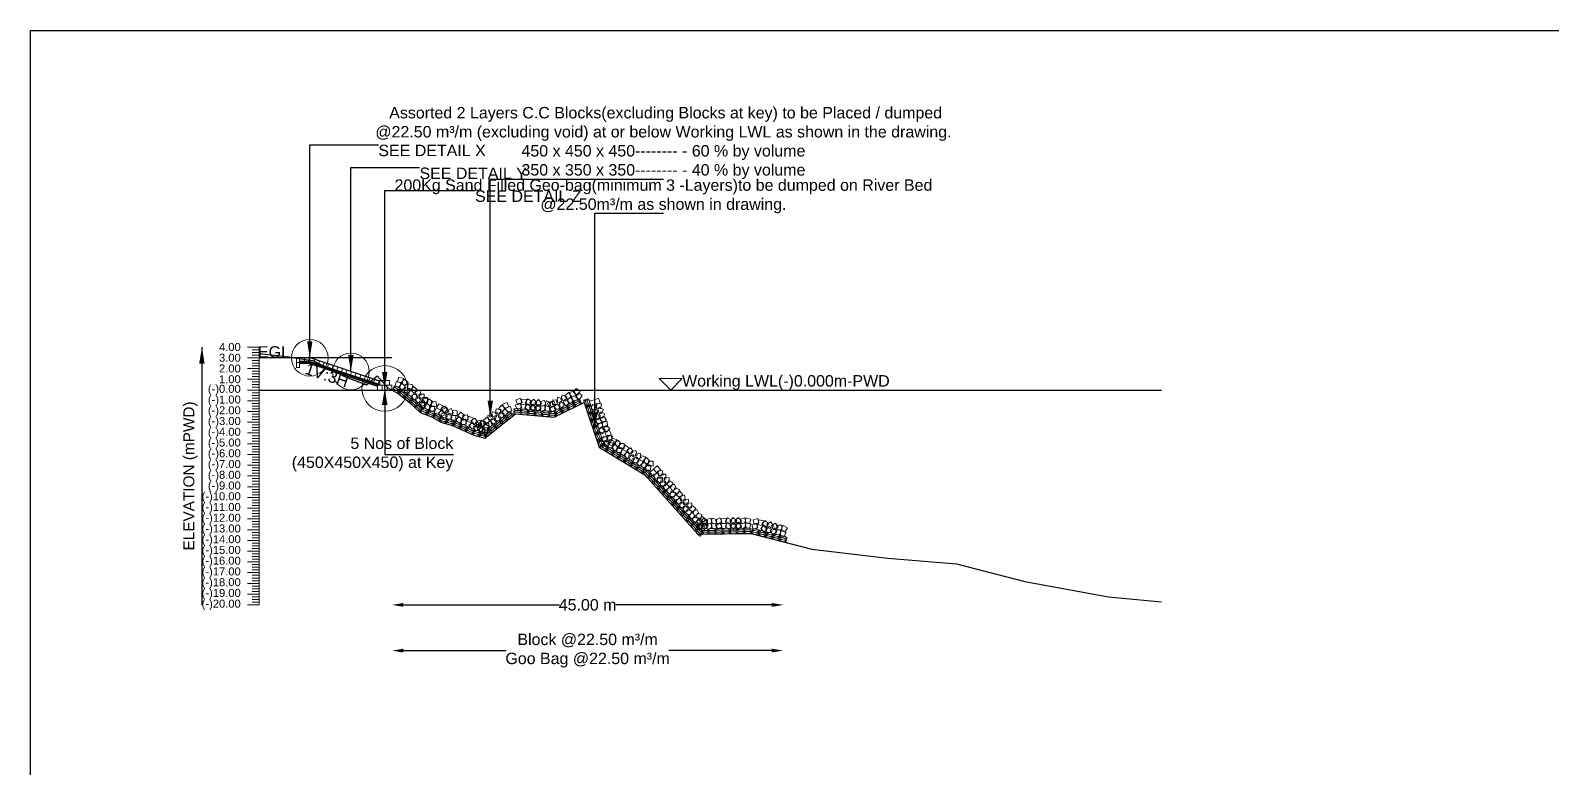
# Model space of a CAD drawing. Header units: inches. Extents: x 89000 to 845017, y -7071 to 0.
# Drawn here: x 745000 to 751658, y -3229 to 0 of the extents above; entities that cross this region are included whole.
import ezdxf

# ---------------------------------------------------------------- set-up
doc = ezdxf.new("R2010")
doc.units = ezdxf.units.IN
doc.header["$LTSCALE"] = 7
doc.header["$MEASUREMENT"] = 0
for name, color, linetype, lineweight in [('Cross Section Labels', 7, 'Continuous', 9), ('Existing_Bed_Level for Xsection', 7, 'Continuous', 25), ('Long Section Labels', 7, 'Continuous', 9)]:
    doc.layers.add(name, color=color, linetype=linetype, lineweight=lineweight)
doc.styles.get("Standard").update_dxf_attribs({"font": 'arial.ttf'})
doc.dimstyles.new('Appron Lebeling Style', dxfattribs={"dimtxt": 50, "dimasz": 50, "dimexe": 0.18, "dimexo": 0.0625, "dimgap": 0.09, "dimtad": 0, "dimtih": 1, "dimtoh": 1, "dimdec": 4, "dimzin": 0, "dimdsep": 46, "dimtxsty": 'Standard', "dimcen": 0.09, "dimse1": 1, "dimse2": 1, "dimadec": 0, "dimazin": 0, "dimtfac": 1, "dimtdec": 4, "dimtofl": 0, "dimtmove": 0, "dimatfit": 3, "dimfxl": 1, "dimtolj": 1, "dimtzin": 0, "dimarcsym": 0})
doc.dimstyles.get("Standard").update_dxf_attribs({"dimtxt": 0.18, "dimasz": 0.18, "dimexe": 0.18, "dimexo": 0.0625, "dimgap": 0.09, "dimtad": 0, "dimtih": 1, "dimtoh": 1, "dimdec": 4, "dimzin": 0, "dimdsep": 46, "dimtxsty": 'Standard', "dimcen": 0.09, "dimadec": 0, "dimazin": 0, "dimtfac": 1, "dimtdec": 4, "dimtofl": 0, "dimtmove": 0, "dimatfit": 3, "dimfxl": 1, "dimtolj": 1, "dimtzin": 0, "dimarcsym": 0})

# ---------------------------------------------------------------- blocks, each defined once
blk = doc.blocks.new('*D79')
at = {"layer": 'Cross Section Labels', "color": 0, "lineweight": -2, "transparency": 16777216}
for p, q in [((746631.5, -2513.2), (747313.6, -2513.2)), ((748242.9, -2513.2), (747560.8, -2513.2))]:
    blk.add_line(p, q, dxfattribs=at)
at = {"layer": 'Cross Section Labels', "color": 0, "transparency": 16777216}
for points in [[(746631.5, -2504.8), (746631.5, -2521.5), (746581.5, -2513.2)], [(748242.9, -2504.8), (748242.9, -2521.5), (748292.9, -2513.2)]]:
    blk.add_solid(points, dxfattribs=at)
at = {"layer": 'Defpoints', "color": 0, "transparency": 16777216}
for p in [(746581.5, -1573.2), (748292.9, -2236.8), (748292.9, -2513.2)]:
    blk.add_point(p, dxfattribs=at)
at = {"layer": 'Cross Section Labels', "color": 0, "transparency": 16777216, "insert": (747437.2, -2513.2), "char_height": 50, "attachment_point": 5}
blk.add_mtext('\\A1;45.00 m', dxfattribs=at)
blk = doc.blocks.new('*D80')
at = {"layer": 'Cross Section Labels', "color": 0, "lineweight": -2, "transparency": 16777216}
for p, q in [((746631.5, -2713.2), (747081.6, -2713.2)), ((748242.9, -2713.2), (747792.9, -2713.2))]:
    blk.add_line(p, q, dxfattribs=at)
at = {"layer": 'Cross Section Labels', "color": 0, "transparency": 16777216}
for points in [[(746631.5, -2704.8), (746631.5, -2721.5), (746581.5, -2713.2)], [(748242.9, -2704.8), (748242.9, -2721.5), (748292.9, -2713.2)]]:
    blk.add_solid(points, dxfattribs=at)
at = {"layer": 'Defpoints', "color": 0, "transparency": 16777216}
for p in [(746581.5, -1573.2), (748292.9, -2236.8), (748292.9, -2713.2)]:
    blk.add_point(p, dxfattribs=at)
at = {"layer": 'Cross Section Labels', "color": 0, "transparency": 16777216, "insert": (747437.2, -2713.2), "char_height": 50, "attachment_point": 5}
blk.add_mtext('\\A1;Block @22.50 m³/m ^JGoo Bag @22.50 m³/m ', dxfattribs=at)

msp = doc.modelspace()

# ---------------------------------------------------------------- linework, layer by layer
msp.add_lwpolyline([(745000, 0), (755000, 0), (755000, -7071), (745000, -7071)], close=True)
at = {"layer": 'Cross Section Labels'}
msp.add_lwpolyline([(747800.53755, -1573.16), (747850.53755, -1523.16), (747750.53755, -1523.16)], close=True, dxfattribs=at)
for centre, radius in [((746221.98755, -1432.16), 80), ((746401.76255, -1492.085), 80), ((746549.81255, -1566.11), 100)]:
    msp.add_circle(centre, radius, dxfattribs=at)
at = {"layer": 'Existing_Bed_Level for Xsection'}
for points in [[(746000, -1413.407), (746094.00291, -1424.217), (746235.02365, -1444.474), (746376.04439, -1514.927), (746470.04731, -1550.036), (746517.06513, -1511.308), (746564.05022, -1563.196), (746611.06805, -1589.986), (746658.05314, -1628.056), (746705.07096, -1671.296), (746752.08879, -1689.626), (746799.07388, -1715.946), (746846.0917, -1729.106), (746940.09462, -1770.936), (746987.11244, -1784.096), (747122.18616, -1677.97), (747288.77801, -1691.6), (747421.68542, -1628.15), (747488.14049, -1823.67), (747687.51019, -1944.46), (747919.79739, -2203.9), (748152.72547, -2200.61), (748418.57118, -2269.23), (748750.8842, -2308.71), (749050.49138, -2333.62), (749349.05912, -2410.7), (749715.05672, -2478.38), (749947.24387, -2500)], [(746581.53755, -1432.16), (746000, -1432.16)], [(746528.66255, -1534.385), (746224.15825, -1432.88357), (746221.98755, -1432.16), (746219.69944, -1432.16), (746177.39944, -1432.16)], [(746177.39944, -1446.26), (746219.69944, -1446.26), (746528.66255, -1549.24771)], [(746177.39944, -1450.96), (746218.93673, -1450.96), (746522.08673, -1552.01)], [(746177.39944, -1455.66), (746218.17403, -1455.66), (746518.08755, -1555.63118)], [(746000, -1573.16), (749947.24387, -1573.16)]]:
    msp.add_lwpolyline(points, dxfattribs=at)
at = {"layer": 'Long Section Labels'}
for points in [[(746000, -1385.16), (745950, -1385.16)], [(746000, -1396.91), (745970, -1396.91)], [(746000, -2513.16), (746000, -2466.16), (746000, -2419.16), (746000, -2372.16), (746000, -2325.16), (746000, -2278.16), (746000, -2231.16), (746000, -2184.16), (746000, -2137.16), (746000, -2090.16), (746000, -2043.16), (746000, -1996.16), (746000, -1949.16), (746000, -1902.16), (746000, -1855.16), (746000, -1808.16), (746000, -1761.16), (746000, -1714.16), (746000, -1667.16), (746000, -1620.16), (746000, -1573.16), (746000, -1526.16), (746000, -1479.16), (746000, -1432.16), (746000, -1385.16)], [(746000, -1432.16), (745950, -1432.16)], [(746000, -1408.66), (745970, -1408.66)], [(746000, -1420.41), (745970, -1420.41)], [(746000, -1443.91), (745970, -1443.91)], [(746000, -1455.66), (745970, -1455.66)], [(746000, -1479.16), (745950, -1479.16)], [(746000, -1526.16), (745950, -1526.16)], [(746000, -1467.41), (745970, -1467.41)], [(746000, -1490.91), (745970, -1490.91)], [(746000, -1502.66), (745970, -1502.66)], [(746000, -1514.41), (745970, -1514.41)], [(746000, -1573.16), (745950, -1573.16)], [(746000, -1537.91), (745970, -1537.91)], [(746000, -1549.66), (745970, -1549.66)], [(746000, -1561.41), (745970, -1561.41)], [(746000, -1584.91), (745970, -1584.91)], [(746000, -1596.66), (745970, -1596.66)], [(746000, -1620.16), (745950, -1620.16)], [(746000, -1608.41), (745970, -1608.41)], [(746000, -1631.91), (745970, -1631.91)], [(746000, -1643.66), (745970, -1643.66)], [(746000, -1655.41), (745970, -1655.41)], [(746000, -1667.16), (745950, -1667.16)], [(746000, -1714.16), (745950, -1714.16)], [(746000, -1678.91), (745970, -1678.91)], [(746000, -1690.66), (745970, -1690.66)], [(746000, -1702.41), (745970, -1702.41)], [(746000, -1725.91), (745970, -1725.91)], [(746000, -1761.16), (745950, -1761.16)], [(746000, -1737.66), (745970, -1737.66)], [(746000, -1749.41), (745970, -1749.41)], [(746000, -1772.91), (745970, -1772.91)], [(746000, -1784.66), (745970, -1784.66)], [(746000, -1796.41), (745970, -1796.41)], [(746000, -1808.16), (745950, -1808.16)], [(746000, -1855.16), (745950, -1855.16)], [(746000, -1819.91), (745970, -1819.91)], [(746000, -1831.66), (745970, -1831.66)], [(746000, -1843.41), (745970, -1843.41)], [(746000, -1902.16), (745950, -1902.16)], [(746000, -1866.91), (745970, -1866.91)], [(746000, -1878.66), (745970, -1878.66)], [(746000, -1890.41), (745970, -1890.41)], [(746000, -1913.91), (745970, -1913.91)], [(746000, -1925.66), (745970, -1925.66)], [(746000, -1949.16), (745950, -1949.16)], [(746000, -1996.16), (745950, -1996.16)], [(746000, -1937.41), (745970, -1937.41)], [(746000, -1960.91), (745970, -1960.91)], [(746000, -1972.66), (745970, -1972.66)], [(746000, -1984.41), (745970, -1984.41)], [(746000, -2043.16), (745950, -2043.16)], [(746000, -2007.91), (745970, -2007.91)], [(746000, -2019.66), (745970, -2019.66)], [(746000, -2031.41), (745970, -2031.41)], [(746000, -2054.91), (745970, -2054.91)], [(746000, -2090.16), (745950, -2090.16)], [(746000, -2066.66), (745970, -2066.66)], [(746000, -2078.41), (745970, -2078.41)], [(746000, -2101.91), (745970, -2101.91)], [(746000, -2113.66), (745970, -2113.66)], [(746000, -2125.41), (745970, -2125.41)], [(746000, -2137.16), (745950, -2137.16)], [(746000, -2184.16), (745950, -2184.16)], [(746000, -2148.91), (745970, -2148.91)], [(746000, -2160.66), (745970, -2160.66)], [(746000, -2172.41), (745970, -2172.41)], [(746000, -2195.91), (745970, -2195.91)], [(746000, -2231.16), (745950, -2231.16)], [(746000, -2207.66), (745970, -2207.66)], [(746000, -2219.41), (745970, -2219.41)], [(746000, -2242.91), (745970, -2242.91)], [(746000, -2254.66), (745970, -2254.66)], [(746000, -2278.16), (745950, -2278.16)], [(746000, -2325.16), (745950, -2325.16)], [(746000, -2266.41), (745970, -2266.41)], [(746000, -2289.91), (745970, -2289.91)], [(746000, -2301.66), (745970, -2301.66)], [(746000, -2313.41), (745970, -2313.41)], [(746000, -2372.16), (745950, -2372.16)], [(746000, -2336.91), (745970, -2336.91)], [(746000, -2348.66), (745970, -2348.66)], [(746000, -2360.41), (745970, -2360.41)], [(746000, -2383.91), (745970, -2383.91)], [(746000, -2395.66), (745970, -2395.66)], [(746000, -2419.16), (745950, -2419.16)], [(746000, -2407.41), (745970, -2407.41)], [(746000, -2430.91), (745970, -2430.91)], [(746000, -2442.66), (745970, -2442.66)], [(746000, -2454.41), (745970, -2454.41)], [(746000, -2466.16), (745950, -2466.16)], [(746000, -2513.16), (745950, -2513.16)], [(746000, -2477.91), (745970, -2477.91)], [(746000, -2489.66), (745970, -2489.66)], [(746000, -2501.41), (745970, -2501.41)]]:
    msp.add_lwpolyline(points, dxfattribs=at)
for points in [[(746177.39944, -1432.16), (746163.29944, -1432.16), (746163.29944, -1453.31), (746177.39944, -1453.31)], [(746177.39944, -1453.31), (746163.29944, -1453.31), (746163.29944, -1474.46), (746177.39944, -1474.46)], [(746198.54944, -1432.16), (746177.39944, -1432.16), (746177.39944, -1446.26), (746198.54944, -1446.26)], [(746219.69944, -1432.16), (746198.54944, -1432.16), (746198.54944, -1446.26), (746219.69944, -1446.26)], [(746244.2229, -1439.57178), (746224.15825, -1432.88357), (746219.69944, -1446.26), (746239.76409, -1452.94822)], [(746264.28755, -1446.26), (746244.2229, -1439.57178), (746239.76409, -1452.94822), (746259.82874, -1459.63643)], [(746284.35221, -1452.94822), (746264.28755, -1446.26), (746259.82874, -1459.63643), (746279.89339, -1466.32465)], [(746304.41686, -1459.63643), (746284.35221, -1452.94822), (746279.89339, -1466.32465), (746299.95805, -1473.01287)], [(746324.48151, -1466.32465), (746304.41686, -1459.63643), (746299.95805, -1473.01287), (746320.0227, -1479.70109)], [(746344.54616, -1473.01287), (746324.48151, -1466.32465), (746320.0227, -1479.70109), (746340.08735, -1486.3893)], [(746364.61081, -1479.70109), (746344.54616, -1473.01287), (746340.08735, -1486.3893), (746360.152, -1493.07752)], [(746384.67546, -1486.3893), (746364.61081, -1479.70109), (746360.152, -1493.07752), (746380.21665, -1499.76574)], [(746404.74012, -1493.07752), (746384.67546, -1486.3893), (746380.21665, -1499.76574), (746400.2813, -1506.45396)], [(746424.80477, -1499.76574), (746404.74012, -1493.07752), (746400.2813, -1506.45396), (746420.34596, -1513.14217)], [(746444.86942, -1506.45396), (746424.80477, -1499.76574), (746420.34596, -1513.14217), (746440.41061, -1519.83039)], [(746464.93407, -1513.14217), (746444.86942, -1506.45396), (746440.41061, -1519.83039), (746460.47526, -1526.51861)], [(746484.99872, -1519.83039), (746464.93407, -1513.14217), (746460.47526, -1526.51861), (746480.53991, -1533.20682)], [(746505.06337, -1526.51861), (746484.99872, -1519.83039), (746480.53991, -1533.20682), (746500.60456, -1539.89504)], [(746525.12803, -1533.20682), (746505.06337, -1526.51861), (746500.60456, -1539.89504), (746520.66922, -1546.58326)], [(746549.81255, -1530.86), (746528.66255, -1530.86), (746528.66255, -1552.01), (746549.81255, -1552.01)], [(746570.96255, -1530.86), (746549.81255, -1530.86), (746549.81255, -1552.01), (746570.96255, -1552.01)], [(746631.20555, -1522.45036), (746610.74431, -1517.09685), (746605.39079, -1537.55809), (746625.85203, -1542.9116)], [(746651.6296, -1540.39263), (746636.59237, -1525.51969), (746621.71943, -1540.55692), (746636.75666, -1555.42985)], [(746539.23755, -1552.01), (746518.08755, -1552.01), (746518.08755, -1573.16), (746539.23755, -1573.16)], [(746560.38755, -1552.01), (746539.23755, -1552.01), (746539.23755, -1573.16), (746560.38755, -1573.16)], [(746581.53755, -1552.01), (746560.38755, -1552.01), (746560.38755, -1573.16), (746581.53755, -1573.16)], [(746620.735, -1540.82671), (746600.27376, -1535.47319), (746594.92024, -1555.93443), (746615.38148, -1561.28795)], [(746641.15905, -1558.76897), (746626.12182, -1543.89604), (746611.24889, -1558.93327), (746626.28611, -1573.8062)], [(746659.59724, -1566.25625), (746638.71057, -1562.92918), (746635.38351, -1583.81586), (746656.27018, -1587.14292)], [(746672.91206, -1549.82341), (746652.02539, -1546.49635), (746648.69833, -1567.38302), (746669.585, -1570.71009)], [(746678.79704, -1586.79187), (746662.3642, -1573.47705), (746649.04938, -1589.90988), (746665.48222, -1603.2247)], [(746692.11186, -1570.35903), (746675.67902, -1557.04421), (746662.3642, -1573.47705), (746678.79704, -1586.79187)], [(746695.22058, -1610.03424), (746688.88492, -1589.85549), (746668.70617, -1596.19115), (746675.04183, -1616.3699)], [(746709.53739, -1594.4666), (746703.20173, -1574.28785), (746683.02298, -1580.62351), (746689.35864, -1600.80226)], [(746721.97572, -1590.8579), (746700.84387, -1591.73396), (746701.71994, -1612.86581), (746722.85178, -1611.98975)], [(747346.50293, -1602.31926), (747326.56082, -1595.27408), (747319.51564, -1615.21619), (747339.45775, -1622.26138)], [(747353.26105, -1584.74597), (747337.18597, -1598.49058), (747350.93058, -1614.56566), (747367.00566, -1600.82105)], [(747379.65133, -1578.21762), (747358.85605, -1582.07492), (747362.71335, -1602.8702), (747383.50863, -1599.0129)], [(747388.76324, -1597.30415), (747367.96796, -1601.16145), (747371.82526, -1621.95673), (747392.62054, -1618.09943)], [(747387.5472, -1566.72643), (747375.5633, -1584.15367), (747392.99054, -1596.13757), (747404.97444, -1578.71033)], [(747396.65911, -1585.81296), (747384.67521, -1603.2402), (747402.10245, -1615.2241), (747414.08635, -1597.79686)], [(746707.65892, -1606.42555), (746686.52707, -1607.30161), (746687.40313, -1628.43346), (746708.53498, -1627.55739)], [(746724.11069, -1641.86543), (746723.2178, -1620.73429), (746702.08665, -1621.62718), (746702.97954, -1642.75833)], [(746729.55543, -1629.86127), (746708.53262, -1627.54518), (746706.21654, -1648.56798), (746727.23934, -1650.88407)], [(746737.23765, -1610.15579), (746716.21485, -1607.8397), (746713.89876, -1628.8625), (746734.92156, -1631.17859)], [(746738.42749, -1626.29779), (746737.5346, -1605.16664), (746716.40346, -1606.05954), (746717.29635, -1627.19068)], [(746752.37508, -1644.63726), (746735.33187, -1632.11323), (746722.80784, -1649.15644), (746739.85105, -1661.68047)], [(746760.05731, -1624.93178), (746743.01409, -1612.40775), (746730.49006, -1629.45096), (746747.53328, -1641.97499)], [(746766.15757, -1642.53123), (746745.2491, -1645.71845), (746748.43632, -1666.62692), (746769.34479, -1663.4397)], [(746773.83979, -1622.82575), (746752.93132, -1626.01297), (746756.11854, -1646.92144), (746777.02701, -1643.73422)], [(746794.94541, -1661.91629), (746776.4933, -1651.57984), (746766.15684, -1670.03194), (746784.60895, -1680.3684)], [(746805.28186, -1643.46419), (746786.82976, -1633.12773), (746776.4933, -1651.57984), (746794.94541, -1661.91629)], [(746813.50016, -1679.98486), (746802.67751, -1661.81365), (746784.5063, -1672.63629), (746795.32895, -1690.8075)], [(746823.83661, -1661.53275), (746813.01397, -1643.36154), (746794.84276, -1654.18419), (746805.6654, -1672.3554)], [(746819.77646, -1648.375), (746801.33953, -1658.7385), (746811.70303, -1677.17543), (746830.13996, -1666.81193)], [(746850.51042, -1672.50113), (746840.13225, -1654.07246), (746821.70357, -1664.45064), (746832.08175, -1682.87931)], [(746867.16399, -1663.71756), (746846.01525, -1663.48681), (746845.7845, -1684.63555), (746866.93325, -1684.8663)], [(747057.58314, -1657.8911), (747036.58283, -1655.37922), (747034.07095, -1676.37953), (747055.07125, -1678.89141)], [(747060.33312, -1639.26504), (747047.65427, -1656.1934), (747064.58263, -1668.87225), (747077.26148, -1651.94389)], [(747073.39979, -1655.89588), (747060.72094, -1672.82423), (747077.6493, -1685.50308), (747090.32815, -1668.57473)], [(747084.65599, -1627.12153), (747065.20827, -1635.43469), (747073.52142, -1654.88241), (747092.96915, -1646.56926)], [(747097.72266, -1643.75237), (747078.27494, -1652.06553), (747086.5881, -1671.51325), (747106.03582, -1663.20009)], [(747140.11416, -1630.28472), (747120.99098, -1639.31946), (747130.02572, -1658.44264), (747149.1489, -1649.4079)], [(747141.83883, -1609.20516), (747122.71564, -1618.23989), (747131.75038, -1637.36307), (747150.87356, -1628.32834)], [(747167.55162, -1636.41089), (747146.47205, -1634.68623), (747144.74739, -1655.76579), (747165.82696, -1657.49045)], [(747169.27628, -1615.33132), (747148.19671, -1613.60666), (747146.47205, -1634.68623), (747167.55162, -1636.41089)], [(747191.94071, -1645.12433), (747174.5404, -1633.10136), (747162.51743, -1650.50167), (747179.91774, -1662.52464)], [(747193.66537, -1624.04477), (747176.26506, -1612.0218), (747164.24209, -1629.42211), (747181.6424, -1641.44508)], [(747199.53409, -1634.63265), (747183.40362, -1648.31221), (747197.08318, -1664.44268), (747213.21365, -1650.76312)], [(747201.25875, -1613.55308), (747185.12828, -1627.23264), (747198.80784, -1643.36311), (747214.93831, -1629.68355)], [(747234.29419, -1652.47591), (747220.60178, -1636.35634), (747204.48221, -1650.04874), (747218.17461, -1666.16831)], [(747236.01885, -1631.39634), (747222.32644, -1615.27677), (747206.20687, -1628.96917), (747219.89927, -1645.08875)], [(747248.97418, -1640.68649), (747228.16727, -1644.48057), (747231.96134, -1665.28748), (747252.76825, -1661.4934)], [(747250.69884, -1619.60693), (747229.89193, -1623.401), (747233.68601, -1644.20791), (747254.49292, -1640.41384)], [(747275.06691, -1648.31774), (747255.15342, -1641.19206), (747248.02774, -1661.10555), (747267.94123, -1668.23123)], [(747276.79158, -1627.23818), (747256.87808, -1620.11249), (747249.7524, -1640.02599), (747269.66589, -1647.15167)], [(747280.73701, -1622.00424), (747261.65048, -1631.11615), (747270.76239, -1650.20268), (747289.84891, -1641.09077)], [(747287.67112, -1642.35735), (747268.54793, -1651.39208), (747277.58267, -1670.51526), (747296.70585, -1661.48053)], [(747289.39578, -1621.27778), (747270.2726, -1630.31252), (747279.30733, -1649.4357), (747298.43051, -1640.40097)], [(747289.84891, -1641.09077), (747270.76239, -1650.20268), (747279.87429, -1669.2892), (747298.96082, -1660.1773)], [(747306.19915, -1617.26811), (747285.11279, -1615.62862), (747283.4733, -1636.71498), (747304.55966, -1638.35447)], [(747315.31106, -1636.35464), (747294.2247, -1634.71515), (747292.58521, -1655.80151), (747313.67157, -1657.441)], [(747307.48504, -1604.38086), (747300.42398, -1624.31736), (747320.36047, -1631.37842), (747327.42153, -1611.44192)], [(747316.59694, -1623.46739), (747309.53588, -1643.40389), (747329.47238, -1650.46495), (747336.53344, -1630.52845)], [(747355.61484, -1621.40579), (747335.67273, -1614.36061), (747328.62755, -1634.30272), (747348.56966, -1641.3479)], [(747362.37296, -1603.8325), (747346.29788, -1617.57711), (747360.04249, -1633.65219), (747376.11757, -1619.90758)], [(747471.968, -1635.88064), (747465.16175, -1615.85572), (747445.13683, -1622.66196), (747451.94307, -1642.68688)], [(747473.67967, -1661.72289), (747477.78532, -1640.97521), (747457.03765, -1636.86956), (747452.93199, -1657.61723)], [(747486.32658, -1664.51404), (747467.3578, -1655.15947), (747458.00323, -1674.12825), (747476.97201, -1683.48282)], [(747491.99292, -1629.07439), (747485.18667, -1609.04947), (747465.16175, -1615.85572), (747471.968, -1635.88064)], [(747493.70459, -1654.91664), (747497.81025, -1634.16896), (747477.06257, -1630.06331), (747472.95691, -1650.81098)], [(747506.3515, -1657.70779), (747487.38272, -1648.35322), (747478.02815, -1667.322), (747496.99693, -1676.67657)], [(746814.0758, -1668.74225), (746795.63887, -1679.10575), (746806.00237, -1697.54268), (746824.4393, -1687.17918)], [(746844.80976, -1692.86838), (746834.43158, -1674.43971), (746816.00291, -1684.81789), (746826.38108, -1703.24656)], [(746861.46333, -1684.08481), (746840.31458, -1683.85406), (746840.08384, -1705.0028), (746861.23258, -1705.23355)], [(746889.94072, -1702.62567), (746873.50406, -1689.31558), (746860.19396, -1705.75224), (746876.63062, -1719.06233)], [(746898.53929, -1683.30245), (746882.10263, -1669.99235), (746868.79253, -1686.42901), (746885.22919, -1699.73911)], [(746903.80685, -1701.1688), (746882.77184, -1703.37124), (746884.97428, -1724.40625), (746906.00929, -1722.20381)], [(746912.40542, -1681.84557), (746891.37041, -1684.04801), (746893.57285, -1705.08302), (746914.60786, -1702.88058)], [(746927.67469, -1716.02377), (746908.35147, -1707.4252), (746899.7529, -1726.74842), (746919.07612, -1735.34699)], [(746936.27326, -1696.70054), (746916.95003, -1688.10197), (746908.35147, -1707.4252), (746927.67469, -1716.02377)], [(746947.81007, -1732.31235), (746935.36471, -1715.21161), (746918.26397, -1727.65697), (746930.70933, -1744.75772)], [(746956.40864, -1712.98913), (746943.96328, -1695.88838), (746926.86254, -1708.33375), (746939.3079, -1725.43449)], [(746958.44579, -1724.92207), (746938.69909, -1732.49769), (746946.2747, -1752.2444), (746966.02141, -1744.66878)], [(746967.04436, -1705.59884), (746947.29765, -1713.17446), (746954.87327, -1732.92117), (746974.61998, -1725.34555)], [(746968.24016, -1718.58823), (746948.79244, -1726.90139), (746957.10559, -1746.34911), (746976.55332, -1738.03595)], [(746982.30158, -1746.87066), (746971.9234, -1728.44199), (746953.49473, -1738.82017), (746963.87291, -1757.24884)], [(746988.00225, -1726.50341), (746977.62407, -1708.07474), (746959.1954, -1718.45292), (746969.57358, -1736.88159)], [(746973.43089, -1705.64804), (746965.54975, -1725.27481), (746985.17652, -1733.15596), (746993.05766, -1713.52919)], [(746986.49757, -1722.27888), (746978.61642, -1741.90565), (746998.24319, -1749.78679), (747006.12434, -1730.16002)], [(746997.71662, -1691.48658), (746981.08579, -1704.55325), (746994.15246, -1721.18408), (747010.78329, -1708.11741)], [(747004.65582, -1717.71984), (746983.50708, -1717.48909), (746983.27633, -1738.63783), (747004.42507, -1738.86858)], [(747010.78329, -1708.11741), (746994.15246, -1721.18408), (747007.21913, -1737.81491), (747023.84996, -1724.74824)], [(747021.52591, -1681.29494), (747000.59165, -1684.30812), (747003.60484, -1705.24238), (747024.5391, -1702.22919)], [(747034.59258, -1697.92577), (747013.65832, -1700.93896), (747016.67151, -1721.87322), (747037.60577, -1718.86003)], [(747019.96136, -1668.43853), (747017.43276, -1689.43684), (747038.43106, -1691.96544), (747040.95966, -1670.96714)], [(747033.02803, -1685.06937), (747030.49943, -1706.06767), (747051.49773, -1708.59627), (747054.02633, -1687.59797)], [(747070.64981, -1674.52194), (747049.6495, -1672.01005), (747047.13762, -1693.01036), (747068.13793, -1695.52225)], [(747483.78954, -1703.50391), (747493.12899, -1684.52768), (747474.15277, -1675.18822), (747464.81331, -1694.16445)], [(747500.44707, -1712.27996), (747488.68638, -1694.70132), (747471.10774, -1706.46201), (747482.86842, -1724.04065)], [(747503.82951, -1739.2545), (747502.44224, -1718.15005), (747481.33779, -1719.53731), (747482.72505, -1740.64177)], [(747503.81446, -1696.69766), (747513.15392, -1677.72144), (747494.17769, -1668.38198), (747484.83824, -1687.3582)], [(747520.47199, -1705.47372), (747508.7113, -1687.89507), (747491.13266, -1699.65576), (747502.89335, -1717.23441)], [(747523.85443, -1732.44826), (747522.46717, -1711.3438), (747501.36271, -1712.73107), (747502.74998, -1733.83552)], [(747534.33831, -1741.63958), (747518.43982, -1727.69109), (747504.49133, -1743.58959), (747520.38982, -1757.53808)], [(746981.30683, -1735.21906), (746961.85911, -1743.53222), (746970.17226, -1762.97994), (746989.61999, -1754.66679)], [(746998.95515, -1738.08709), (746977.80641, -1737.85634), (746977.57566, -1759.00508), (746998.7244, -1759.23583)], [(747514.31339, -1748.44583), (747498.41489, -1734.49734), (747484.4664, -1750.39583), (747500.3649, -1764.34432)], [(747519.61173, -1776.05509), (747512.80548, -1756.03017), (747492.78056, -1762.83642), (747499.58681, -1782.86134)], [(747521.3234, -1801.89734), (747525.42906, -1781.14966), (747504.68138, -1777.04401), (747500.57573, -1797.79169)], [(747533.97031, -1804.68849), (747515.00153, -1795.33392), (747505.64697, -1814.3027), (747524.61574, -1823.65727)], [(747534.16194, -1811.15501), (747529.11235, -1790.61665), (747508.574, -1795.66623), (747513.62358, -1816.20459)], [(747539.63665, -1769.24884), (747532.8304, -1749.22392), (747512.80548, -1756.03017), (747519.61173, -1776.05509)], [(747545.12136, -1793.06596), (747540.07177, -1772.5276), (747519.53341, -1777.57719), (747524.583, -1798.11555)], [(747541.34832, -1795.09109), (747545.45398, -1774.34342), (747524.7063, -1770.23776), (747520.60065, -1790.98544)], [(747553.99523, -1797.88224), (747535.02646, -1788.52768), (747525.67189, -1807.49645), (747544.64067, -1816.85102)], [(747563.52168, -1789.07587), (747543.21131, -1783.17575), (747537.31119, -1803.48612), (747557.62156, -1809.38624)], [(747583.45739, -1807.55921), (747568.82428, -1792.2885), (747553.55357, -1806.92161), (747568.18668, -1822.19232)], [(747552.56226, -1807.16492), (747532.25189, -1801.26479), (747526.35177, -1821.57516), (747546.66214, -1827.47528)], [(747572.49797, -1825.64826), (747557.86486, -1810.37755), (747542.59415, -1825.01066), (747557.22726, -1840.28137)], [(747586.43725, -1825.94601), (747565.29224, -1825.48673), (747564.83297, -1846.63175), (747585.97798, -1847.09102)], [(747597.39667, -1807.85696), (747576.25166, -1807.39769), (747575.79239, -1828.5427), (747596.9374, -1829.00197)], [(747608.24839, -1843.68348), (747590.15934, -1832.72406), (747579.19993, -1850.81311), (747597.28897, -1861.77253)], [(747619.20781, -1825.59443), (747601.11876, -1814.63502), (747590.15934, -1832.72406), (747608.24839, -1843.68348)], [(747626.17647, -1862.37401), (747615.9795, -1843.84446), (747597.44995, -1854.04142), (747607.64691, -1872.57097)], [(747637.13588, -1844.28496), (747626.93892, -1825.75541), (747608.40937, -1835.95237), (747618.60633, -1854.48193)], [(747637.65683, -1856.37933), (747617.11445, -1861.41256), (747622.14768, -1881.95493), (747642.69006, -1876.9217)], [(747648.61624, -1838.29028), (747628.07387, -1843.32351), (747633.1071, -1863.86589), (747653.64947, -1858.83266)], [(747671.74469, -1869.78189), (747666.69511, -1849.24353), (747646.15675, -1854.29312), (747651.20633, -1874.83148)], [(747690.14501, -1865.7918), (747669.83464, -1859.89168), (747663.93452, -1880.20205), (747684.24489, -1886.10217)], [(747660.78527, -1887.87094), (747655.73569, -1867.33258), (747635.19733, -1872.38217), (747640.24692, -1892.92052)], [(747679.18559, -1883.88085), (747658.87522, -1877.98073), (747652.9751, -1898.29109), (747673.28547, -1904.19122)], [(747699.12131, -1902.36419), (747684.4882, -1887.09348), (747669.21749, -1901.72659), (747683.85059, -1916.9973)], [(747710.08072, -1884.27514), (747695.44762, -1869.00443), (747680.1769, -1883.63754), (747694.81001, -1898.90825)], [(747713.06059, -1902.66194), (747691.91557, -1902.20267), (747691.4563, -1923.34768), (747712.60131, -1923.80695)], [(747724.02, -1884.57289), (747702.87499, -1884.11362), (747702.41572, -1905.25863), (747723.56073, -1905.7179)], [(747739.82897, -1935.25285), (747725.72098, -1919.49573), (747709.96385, -1933.60372), (747724.07185, -1949.36085)], [(747755.5861, -1921.14486), (747741.4781, -1905.38773), (747725.72098, -1919.49573), (747739.82897, -1935.25285)], [(747767.28612, -1944.25029), (747762.93441, -1923.55283), (747742.23694, -1927.90454), (747746.58866, -1948.60201)], [(747751.529, -1958.35829), (747747.17729, -1937.66082), (747726.47982, -1942.01254), (747730.83153, -1962.71)], [(747764.25835, -1955.97111), (747743.14098, -1954.7966), (747741.96646, -1975.91396), (747763.08383, -1977.08848)], [(747777.2007, -1992.83766), (747778.3584, -1971.71937), (747757.24011, -1970.56166), (747756.0824, -1991.67996)], [(747780.01547, -1941.86312), (747758.89811, -1940.6886), (747757.72359, -1961.80596), (747778.84095, -1962.98048)], [(747795.96494, -1994.38549), (747778.2571, -1982.82024), (747766.69185, -2000.52808), (747784.3997, -2012.09333)], [(747792.95782, -1978.72966), (747794.11552, -1957.61137), (747772.99723, -1956.45367), (747771.83953, -1977.57196)], [(747811.72206, -1980.27749), (747794.01422, -1968.71225), (747782.44898, -1986.42009), (747800.15682, -1997.98533)], [(747825.40291, -2003.77006), (747815.85767, -1984.89652), (747796.98412, -1994.44176), (747806.52937, -2013.31531)], [(747809.64579, -2017.87806), (747800.10054, -1999.00451), (747781.22699, -2008.54976), (747790.77224, -2027.42331)], [(747822.89269, -2022.22684), (747802.80019, -2015.62273), (747796.19609, -2035.71523), (747816.28858, -2042.31933)], [(747838.58494, -2045.55272), (747824.47695, -2029.7956), (747808.71982, -2043.90359), (747822.82782, -2059.66072)], [(747838.64981, -2008.11884), (747818.55732, -2001.51474), (747811.95321, -2021.60723), (747832.04571, -2028.21134)], [(747854.34207, -2031.44473), (747840.23407, -2015.6876), (747824.47695, -2029.7956), (747838.58494, -2045.55272)], [(747850.28497, -2068.65816), (747845.93325, -2047.96069), (747825.23579, -2052.31241), (747829.5875, -2073.00987)], [(747866.04209, -2054.55016), (747861.69038, -2033.8527), (747840.99291, -2038.20441), (747845.34463, -2058.90188)], [(747878.77144, -2052.16299), (747857.65408, -2050.98847), (747856.47956, -2072.10583), (747877.59692, -2073.28035)], [(747863.01431, -2066.27098), (747841.89695, -2065.09647), (747840.72243, -2086.21383), (747861.8398, -2087.38835)], [(747875.95666, -2103.13753), (747877.11436, -2082.01924), (747855.99607, -2080.86153), (747854.83837, -2101.97983)], [(747894.72091, -2104.68536), (747877.01306, -2093.12011), (747865.44782, -2110.82795), (747883.15566, -2122.3932)], [(747891.71379, -2089.02953), (747892.87149, -2067.91124), (747871.7532, -2066.75354), (747870.5955, -2087.87183)], [(747908.40176, -2128.17793), (747898.85651, -2109.30438), (747879.98296, -2118.84963), (747889.52821, -2137.72318)], [(747910.47803, -2090.57736), (747892.77019, -2079.01212), (747881.20495, -2096.71996), (747898.91279, -2108.2852)], [(747921.64865, -2132.52671), (747901.55616, -2125.9226), (747894.95206, -2146.0151), (747915.04455, -2152.6192)], [(747924.15888, -2114.06993), (747914.61363, -2095.19639), (747895.74009, -2104.74163), (747905.28533, -2123.61518)], [(747937.40578, -2118.41871), (747917.31328, -2111.81461), (747910.70918, -2131.9071), (747930.80167, -2138.51121)], [(747953.09803, -2141.7446), (747938.99004, -2125.98747), (747923.23291, -2140.09547), (747937.34091, -2155.85259)], [(747937.34091, -2155.85259), (747923.23291, -2140.09547), (747907.47579, -2154.20346), (747921.58379, -2169.96059)], [(747926.43592, -2133.14888), (747911.68729, -2148.30804), (747926.84645, -2163.05668), (747941.59508, -2147.89752)], [(747926.73463, -2154.29677), (747911.98599, -2169.45593), (747927.14515, -2184.20457), (747941.89379, -2169.04541)], [(747949.04094, -2178.95803), (747944.68922, -2158.26056), (747923.99176, -2162.61228), (747928.34347, -2183.30974)], [(747962.74281, -2147.58691), (747947.57191, -2132.85034), (747932.83534, -2148.02124), (747948.00625, -2162.75781)], [(747963.04151, -2168.7348), (747947.87061, -2153.99823), (747933.13405, -2169.16914), (747948.30495, -2183.9057)], [(747964.79806, -2164.85003), (747960.44635, -2144.15257), (747939.74888, -2148.50428), (747944.10059, -2169.20175)], [(747976.22834, -2134.44792), (747955.87951, -2140.214), (747961.6456, -2160.56283), (747981.99442, -2154.79674)], [(747976.52704, -2155.59581), (747956.17821, -2161.36189), (747961.9443, -2181.71072), (747982.29313, -2175.94463)], [(748002.93117, -2139.54942), (747982.42761, -2134.36035), (747977.23854, -2154.86392), (747997.74211, -2160.05298)], [(748003.22987, -2160.69731), (747982.72631, -2155.50824), (747977.53725, -2176.01181), (747998.04081, -2181.20087)], [(748014.90774, -2132.41122), (747996.736, -2143.23297), (748007.55775, -2161.40471), (748025.72949, -2150.58296)], [(748015.20645, -2153.55911), (747997.0347, -2164.38086), (748007.85646, -2182.5526), (748026.0282, -2171.73085)], [(748042.80523, -2135.88596), (748021.65734, -2136.18467), (748021.95604, -2157.33256), (748043.10394, -2157.03385)], [(748043.10394, -2157.03385), (748021.95604, -2157.33256), (748022.25475, -2178.48045), (748043.40264, -2178.18174)], [(748067.9157, -2142.22759), (748049.44556, -2131.92339), (748039.14136, -2150.39352), (748057.6115, -2160.69772)], [(748068.2144, -2163.37548), (748049.74427, -2153.07128), (748039.44006, -2171.54141), (748057.9102, -2181.84561)], [(748074.47116, -2131.05795), (748059.72252, -2146.21711), (748074.88168, -2160.96575), (748089.63032, -2145.80659)], [(748074.76986, -2152.20584), (748060.02122, -2167.365), (748075.18038, -2182.11364), (748089.92902, -2166.95448)], [(748110.77804, -2145.49598), (748095.60714, -2130.75942), (748080.87058, -2145.93032), (748096.04148, -2160.66688)], [(748111.07675, -2166.64387), (748095.90584, -2151.90731), (748081.16928, -2167.07821), (748096.34018, -2181.81477)], [(748124.26357, -2132.35699), (748103.91474, -2138.12307), (748109.68083, -2158.4719), (748130.02966, -2152.70581)], [(748124.56228, -2153.50488), (748104.21345, -2159.27096), (748109.97953, -2179.61979), (748130.32836, -2173.8537)], [(748150.9664, -2137.45849), (748130.46284, -2132.26942), (748125.27378, -2152.77299), (748145.77734, -2157.96205)], [(748151.26511, -2158.60638), (748130.76155, -2153.41732), (748125.57248, -2173.92088), (748146.07604, -2179.10994)], [(748175.82251, -2155.97777), (748155.44098, -2161.62717), (748161.09038, -2182.0087), (748181.47191, -2176.3593)], [(748181.10849, -2135.49898), (748160.72696, -2141.14838), (748166.37636, -2161.52991), (748186.75789, -2155.88051)], [(748201.81763, -2166.68281), (748181.33883, -2161.39683), (748176.05285, -2181.87562), (748196.53165, -2187.1616)], [(748207.1036, -2146.20402), (748186.62481, -2140.91804), (748181.33883, -2161.39683), (748201.81763, -2166.68281)], [(748224.36862, -2179.41875), (748209.26759, -2164.6106), (748194.45944, -2179.71164), (748209.56048, -2194.51979)], [(748229.6546, -2158.93996), (748214.55357, -2144.13181), (748199.74542, -2159.23285), (748214.84645, -2174.04099)], [(748233.63634, -2170.37197), (748215.41362, -2181.10766), (748226.14931, -2199.33038), (748244.37203, -2188.59469)], [(748238.92232, -2149.89318), (748220.6996, -2160.62886), (748231.43529, -2178.85158), (748249.65801, -2168.1159)], [(748264.8538, -2193.86914), (748254.1036, -2175.65497), (748235.88944, -2186.40517), (748246.63963, -2204.61933)], [(748270.13978, -2173.39034), (748259.38958, -2155.17618), (748241.17542, -2165.92637), (748251.92561, -2184.14054)], [(748281.3256, -2184.74926), (748260.17654, -2184.94794), (748260.37522, -2206.097), (748281.52428, -2205.89832)], [(748286.61158, -2164.27046), (748265.46251, -2164.46914), (748265.66119, -2185.61821), (748286.81026, -2185.41953)], [(748305.73953, -2196.70864), (748287.32873, -2186.29878), (748276.91888, -2204.70958), (748295.32967, -2215.11943)], [(748311.02551, -2176.22985), (748292.61471, -2165.81999), (748282.20485, -2184.23078), (748300.61565, -2194.64064)]]:
    msp.add_lwpolyline(points, close=True, dxfattribs=at)
for centre, major_axis in [((746597.10565, -1577.43246), (13.59033, -7.74355)), ((746601.06119, -1570.49029), (13.59033, -7.74355)), ((746605.01673, -1563.54811), (13.59033, -7.74355)), ((746623.63475, -1595.02647), (12.15299, -9.84705)), ((746628.66479, -1588.81851), (12.15299, -9.84705)), ((746633.69484, -1582.61055), (12.15299, -9.84705)), ((746652.97078, -1608.51261), (12.15299, -9.84705)), ((746658.00083, -1602.30465), (12.15299, -9.84705)), ((746647.94074, -1614.72057), (12.15299, -9.84705)), ((746671.82112, -1635.29018), (11.51314, -10.58807)), ((746677.22969, -1629.40907), (11.51314, -10.58807)), ((746682.63826, -1623.52796), (11.51314, -10.58807)), ((746694.84739, -1656.46633), (11.51314, -10.58807)), ((746700.25596, -1650.58522), (11.51314, -10.58807)), ((746705.66454, -1644.70411), (11.51314, -10.58807)), ((746722.20678, -1665.11287), (14.5733, -5.68143)), ((746725.10895, -1657.66858), (14.5733, -5.68143)), ((746754.25555, -1669.03144), (14.5733, -5.68143)), ((747129.47345, -1666.54118), (15.58951, -1.27548)), ((747130.12499, -1658.57779), (15.58951, -1.27548)), ((747160.65247, -1669.09214), (15.58951, -1.27548)), ((747161.30401, -1661.12875), (15.58951, -1.27548)), ((747192.48303, -1663.67972), (15.58951, -1.27548)), ((747223.66205, -1666.23068), (15.58951, -1.27548)), ((747254.84107, -1668.78165), (15.58951, -1.27548)), ((747304.43141, -1661.99254), (14.11555, 6.73876)), ((747307.87368, -1669.20301), (14.11555, 6.73876)), ((747332.6625, -1648.51502), (14.11555, 6.73876)), ((747336.10478, -1655.72548), (14.11555, 6.73876)), ((747339.54706, -1662.93595), (14.11555, 6.73876)), ((747360.8936, -1635.03749), (14.11555, 6.73876)), ((747364.33588, -1642.24796), (14.11555, 6.73876)), ((747367.77815, -1649.45842), (14.11555, 6.73876)), ((747389.1247, -1621.55997), (14.11555, 6.73876)), ((747392.56698, -1628.77043), (14.11555, 6.73876)), ((747396.00925, -1635.9809), (14.11555, 6.73876)), ((747426.99275, -1631.35068), (5.0336, -14.80954)), ((747434.55772, -1628.77943), (5.0336, -14.80954)), ((747437.05995, -1660.96976), (5.0336, -14.80954)), ((747442.12269, -1626.20818), (5.0336, -14.80954)), ((747444.62492, -1658.39851), (5.0336, -14.80954)), ((747452.18989, -1655.82726), (5.0336, -14.80954)), ((746719.30461, -1672.55716), (14.5733, -5.68143)), ((746748.4512, -1683.92002), (14.5733, -5.68143)), ((746751.35337, -1676.47573), (14.5733, -5.68143)), ((746776.56893, -1698.76012), (13.64636, -7.64438)), ((746780.47382, -1691.78933), (13.64636, -7.64438)), ((746784.3787, -1684.81853), (13.64636, -7.64438)), ((746803.28028, -1712.97481), (15.06271, -4.21596)), ((746805.43386, -1705.28052), (15.06271, -4.21596)), ((746807.58745, -1697.58622), (15.06271, -4.21596)), ((746833.4057, -1721.40673), (15.06271, -4.21596)), ((746835.55929, -1713.71244), (15.06271, -4.21596)), ((746837.71287, -1706.01814), (15.06271, -4.21596)), ((746863.23976, -1732.36397), (14.2906, -6.35912)), ((746866.48811, -1725.06409), (14.2906, -6.35912)), ((746869.73646, -1717.7642), (14.2906, -6.35912)), ((746895.06931, -1737.78233), (14.2906, -6.35912)), ((746898.31766, -1730.48244), (14.2906, -6.35912)), ((747016.42831, -1735.65994), (12.29943, 9.66353)), ((747021.36461, -1741.9427), (12.29943, 9.66353)), ((747041.02716, -1716.33288), (12.29943, 9.66353)), ((747045.96346, -1722.61564), (12.29943, 9.66353)), ((747050.89976, -1728.8984), (12.29943, 9.66353)), ((747065.62601, -1697.00582), (12.29943, 9.66353)), ((747070.56231, -1703.28858), (12.29943, 9.66353)), ((747075.49861, -1709.57134), (12.29943, 9.66353)), ((747090.22486, -1677.67876), (12.29943, 9.66353)), ((747095.16116, -1683.96152), (12.29943, 9.66353)), ((747100.09746, -1690.24428), (12.29943, 9.66353)), ((747128.82192, -1674.50457), (15.58951, -1.27548)), ((747160.00093, -1677.05553), (15.58951, -1.27548)), ((747191.17995, -1679.6065), (15.58951, -1.27548)), ((747191.83149, -1671.64311), (15.58951, -1.27548)), ((747222.35897, -1682.15746), (15.58951, -1.27548)), ((747223.01051, -1674.19407), (15.58951, -1.27548)), ((747253.53799, -1684.70843), (15.58951, -1.27548)), ((747254.18953, -1676.74504), (15.58951, -1.27548)), ((747284.71701, -1687.25939), (15.58951, -1.27548)), ((747285.36855, -1679.296), (15.58951, -1.27548)), ((747286.02008, -1671.33261), (15.58951, -1.27548)), ((747311.31596, -1676.41348), (14.11555, 6.73876)), ((747447.12714, -1690.58885), (5.0336, -14.80954)), ((747454.69211, -1688.0176), (5.0336, -14.80954)), ((747457.19434, -1720.20793), (5.0336, -14.80954)), ((747462.25708, -1685.44635), (5.0336, -14.80954)), ((747464.75931, -1717.63668), (5.0336, -14.80954)), ((747472.32428, -1715.06543), (5.0336, -14.80954)), ((747482.39148, -1744.68452), (5.0336, -14.80954)), ((746891.82096, -1745.08221), (14.2906, -6.35912)), ((746920.40216, -1757.80045), (14.2906, -6.35912)), ((746923.65051, -1750.50057), (14.2906, -6.35912)), ((746926.89886, -1743.20068), (14.2906, -6.35912)), ((746948.82848, -1769.23202), (15.06271, -4.21596)), ((746950.98207, -1761.53773), (15.06271, -4.21596)), ((746953.13565, -1753.84343), (15.06271, -4.21596)), ((746978.95391, -1777.66394), (15.06271, -4.21596)), ((746981.10749, -1769.96965), (15.06271, -4.21596)), ((746983.26108, -1762.27535), (15.06271, -4.21596)), ((746991.82946, -1754.987), (12.29943, 9.66353)), ((746996.76576, -1761.26975), (12.29943, 9.66353)), ((747001.70206, -1767.55251), (12.29943, 9.66353)), ((747026.30091, -1748.22546), (12.29943, 9.66353)), ((747467.26154, -1749.82701), (5.0336, -14.80954)), ((747474.82651, -1747.25576), (5.0336, -14.80954)), ((747477.32873, -1779.4461), (5.0336, -14.80954)), ((747484.8937, -1776.87485), (5.0336, -14.80954)), ((747487.39593, -1809.06518), (5.0336, -14.80954)), ((747492.45867, -1774.3036), (5.0336, -14.80954)), ((747494.9609, -1806.49393), (5.0336, -14.80954)), ((747502.52587, -1803.92268), (5.0336, -14.80954)), ((747504.93473, -1829.17393), (13.37786, -8.1051)), ((747509.07495, -1822.34029), (13.37786, -8.1051)), ((747513.21518, -1815.50665), (13.37786, -8.1051)), ((747531.69044, -1845.38413), (13.37786, -8.1051)), ((747535.83066, -1838.55049), (13.37786, -8.1051)), ((747539.97089, -1831.71685), (13.37786, -8.1051)), ((747558.44615, -1861.59433), (13.37786, -8.1051)), ((747562.58638, -1854.76069), (13.37786, -8.1051)), ((747566.7266, -1847.92705), (13.37786, -8.1051)), ((747589.34209, -1870.97088), (13.37786, -8.1051)), ((747593.48231, -1864.13724), (13.37786, -8.1051)), ((747585.20186, -1877.80453), (13.37786, -8.1051)), ((747611.95757, -1894.01472), (13.37786, -8.1051)), ((747616.0978, -1887.18108), (13.37786, -8.1051)), ((747620.23802, -1880.34744), (13.37786, -8.1051)), ((747638.71328, -1910.22492), (13.37786, -8.1051)), ((747642.85351, -1903.39128), (13.37786, -8.1051)), ((747646.99373, -1896.55764), (13.37786, -8.1051)), ((747665.469, -1926.43512), (13.37786, -8.1051)), ((747669.60922, -1919.60148), (13.37786, -8.1051)), ((747673.74945, -1912.76784), (13.37786, -8.1051)), ((747698.50165, -1938.76897), (10.43365, -11.65327)), ((747704.45434, -1933.43929), (10.43365, -11.65327)), ((747692.54896, -1944.09866), (10.43365, -11.65327)), ((747713.41625, -1967.4052), (10.43365, -11.65327)), ((747719.36894, -1962.07551), (10.43365, -11.65327)), ((747725.32163, -1956.74583), (10.43365, -11.65327)), ((747734.28354, -1990.71174), (10.43365, -11.65327)), ((747740.23623, -1985.38205), (10.43365, -11.65327)), ((747746.18893, -1980.05236), (10.43365, -11.65327)), ((747761.10353, -2008.68859), (10.43365, -11.65327)), ((747767.05622, -2003.3589), (10.43365, -11.65327)), ((747755.15084, -2014.01827), (10.43365, -11.65327)), ((747776.01813, -2037.32481), (10.43365, -11.65327)), ((747781.97082, -2031.99513), (10.43365, -11.65327)), ((747787.92351, -2026.66544), (10.43365, -11.65327)), ((747796.88542, -2060.63135), (10.43365, -11.65327)), ((747802.83811, -2055.30166), (10.43365, -11.65327)), ((747808.7908, -2049.97198), (10.43365, -11.65327)), ((747829.6581, -2073.27851), (10.43365, -11.65327)), ((747817.75271, -2083.93789), (10.43365, -11.65327)), ((747823.70541, -2078.6082), (10.43365, -11.65327)), ((747838.62001, -2107.24443), (10.43365, -11.65327)), ((747844.5727, -2101.91474), (10.43365, -11.65327)), ((747850.52539, -2096.58505), (10.43365, -11.65327)), ((747859.4873, -2130.55096), (10.43365, -11.65327)), ((747865.43999, -2125.22128), (10.43365, -11.65327)), ((747871.39268, -2119.89159), (10.43365, -11.65327)), ((747892.25997, -2143.19813), (10.43365, -11.65327)), ((747880.35459, -2153.8575), (10.43365, -11.65327)), ((747886.30728, -2148.52781), (10.43365, -11.65327)), ((747901.22188, -2177.16404), (10.43365, -11.65327)), ((747907.17458, -2171.83435), (10.43365, -11.65327)), ((747913.12727, -2166.50466), (10.43365, -11.65327)), ((747922.08918, -2200.47058), (10.43365, -11.65327)), ((747928.04187, -2195.14089), (10.43365, -11.65327)), ((747933.99456, -2189.8112), (10.43365, -11.65327)), ((747949.76921, -2183.49967), (15.64004, 0.22091)), ((747949.88205, -2191.48887), (15.64004, 0.22091)), ((747949.99489, -2199.47808), (15.64004, 0.22091)), ((747981.04929, -2183.05785), (15.64004, 0.22091)), ((747981.16213, -2191.04706), (15.64004, 0.22091)), ((747981.27497, -2199.03626), (15.64004, 0.22091)), ((748012.32937, -2182.61604), (15.64004, 0.22091)), ((748012.44221, -2190.60524), (15.64004, 0.22091)), ((748012.55505, -2198.59444), (15.64004, 0.22091)), ((748043.60945, -2182.17422), (15.64004, 0.22091)), ((748043.72229, -2190.16342), (15.64004, 0.22091)), ((748043.83513, -2198.15263), (15.64004, 0.22091)), ((748074.88953, -2181.7324), (15.64004, 0.22091)), ((748075.00237, -2189.72161), (15.64004, 0.22091)), ((748075.11521, -2197.71081), (15.64004, 0.22091)), ((748106.16961, -2181.29059), (15.64004, 0.22091)), ((748106.28245, -2189.27979), (15.64004, 0.22091)), ((748106.39529, -2197.26899), (15.64004, 0.22091)), ((748137.44969, -2180.84877), (15.64004, 0.22091)), ((748137.56253, -2188.83797), (15.64004, 0.22091)), ((748137.67537, -2196.82718), (15.64004, 0.22091)), ((748169.49505, -2200.81262), (15.1452, -3.90927)), ((748171.49198, -2193.07619), (15.1452, -3.90927)), ((748173.4889, -2185.33976), (15.1452, -3.90927)), ((748201.78239, -2200.89474), (15.1452, -3.90927)), ((748203.77931, -2193.1583), (15.1452, -3.90927)), ((748234.06972, -2200.97685), (15.1452, -3.90927)), ((748199.78546, -2208.63117), (15.1452, -3.90927)), ((748230.07587, -2216.44972), (15.1452, -3.90927)), ((748232.0728, -2208.71329), (15.1452, -3.90927)), ((748260.36628, -2224.26827), (15.1452, -3.90927)), ((748262.3632, -2216.53184), (15.1452, -3.90927)), ((748264.36013, -2208.7954), (15.1452, -3.90927)), ((748290.65669, -2232.08682), (15.1452, -3.90927)), ((748292.65361, -2224.35039), (15.1452, -3.90927)), ((748294.65054, -2216.61395), (15.1452, -3.90927))]:
    msp.add_ellipse(centre, major_axis=major_axis, ratio=0.255, dxfattribs=at)

# ---------------------------------------------------------------- texts
at = {"layer": 'Cross Section Labels', "char_height": 50}
for s, insert, attachment_point in [(' Assorted 2 Layers C.C Blocks(excluding Blocks at key) to be Placed / dumped^J@22.50 m³/m (excluding void) at or below Working LWL as shown in the drawing.^J450 x 450 x 450-------- - 60 % by volume^J350 x 350 x 350-------- - 40 % by volume', (747768.91152, -650), 8), ('SEE DETAIL X', (746521.98755, -500), 1), ('200Kg Sand Filled Geo-bag(minimum 3 -Layers)to be dumped on River Bed^J@22.50m³/m as shown in drawing.', (747768.91152, -800), 8), ('SEE DETAIL Y', (746701.76255, -600), 1), ('SEE DETAIL Z', (746944.98755, -700), 1), ('EGL', (746135.09944, -1432.16), 9), ('Working LWL(-)0.000m-PWD', (747850.53755, -1573.16), 7), ('5 Nos of Block ^J(450X450X450) at Key', (746849.81255, -1855.16), 6)]:
    msp.add_mtext(s, dxfattribs=dict(at, insert=insert, attachment_point=attachment_point))
at = {"layer": 'Cross Section Labels', "insert": (746304.4437, -1484.41656), "char_height": 50, "attachment_point": 2, "rotation": 341.565051177}
msp.add_mtext('1V:3H', dxfattribs=at)
at = {"layer": 'Long Section Labels', "char_height": 35, "attachment_point": 6}
for s, insert in [('4.00', (745920, -1385.16)), ('3.00', (745920, -1432.16)), ('2.00', (745920, -1479.16)), ('1.00', (745920, -1526.16)), ('(-)0.00', (745920, -1573.16)), ('(-)1.00', (745920, -1620.16)), ('(-)2.00', (745920, -1667.16)), ('(-)3.00', (745920, -1714.16)), ('(-)4.00', (745920, -1761.16)), ('(-)5.00', (745920, -1808.16)), ('(-)6.00', (745920, -1855.16)), ('(-)7.00', (745920, -1902.16)), ('(-)8.00', (745920, -1949.16)), ('(-)9.00', (745920, -1996.16)), ('(-)10.00', (745920, -2043.16)), ('(-)11.00', (745920, -2090.16)), ('(-)12.00', (745920, -2137.16)), ('(-)13.00', (745920, -2184.16)), ('(-)14.00', (745920, -2231.16)), ('(-)15.00', (745920, -2278.16)), ('(-)16.00', (745920, -2325.16)), ('(-)17.00', (745920, -2372.16)), ('(-)18.00', (745920, -2419.16)), ('(-)19.00', (745920, -2466.16)), ('(-)20.00', (745920, -2513.16))]:
    msp.add_mtext(s, dxfattribs=dict(at, insert=insert))
at = {"layer": 'Long Section Labels', "insert": (745700, -1949.16), "char_height": 48, "attachment_point": 5, "rotation": 90}
msp.add_mtext('ELEVATION (mPWD)', dxfattribs=at)

# ---------------------------------------------------------------- dimensions: what is measured, and where the dimension line sits
at = {"layer": 'Cross Section Labels'}
for base, text, picture, middle in [((748292.93483, -2513.16), '45.00 m', '*D79', (747437.23619, -2513.16)), ((748292.93483, -2713.16), 'Block @22.50 m³/m ^JGoo Bag @22.50 m³/m ', '*D80', (747437.23619, -2713.16))]:
    dim = msp.add_linear_dim(base=base, p1=(746581.53755, -1573.16), p2=(748292.93483, -2236.80079), text=text, dimstyle='Appron Lebeling Style', dxfattribs=at)
    dim.commit()
    dim.dimension.update_dxf_attribs({"geometry": picture, "text_midpoint": middle})

# ---------------------------------------------------------------- leaders
at = {"layer": 'Cross Section Labels', "annotation_type": 0, "has_hookline": 1}
for points, hookline_direction, text_width in [([(746221.98755, -1432.16), (746221.98755, -500), (746521.89755, -500)], 0, 466.13233), ([(746401.76255, -1492.085), (746401.76255, -600), (746701.67255, -600)], 0, 466.03001), ([(747011.45035, -1691.84949), (747011.45035, -650), (747768.82152, -650)], 0, 2510.77763), ([(746549.81255, -1566.11), (746549.81255, -700), (746944.89755, -700)], 0, 460.91405), ([(747468.91152, -1742.79306), (747468.91152, -800), (747768.82152, -800)], 0, 2345.7367), ([(746549.81255, -1566.11), (746549.81255, -1855.16), (746849.90255, -1855.16)], 1, 701.90996)]:
    msp.add_leader(points, dimstyle='Standard', override={"dimasz": 72}, dxfattribs=dict(at, hookline_direction=hookline_direction, text_width=text_width))
at = {"layer": 'Long Section Labels'}
msp.add_leader([(745750, -1385.16), (745750, -2513.16)], dimstyle='Standard', override={"dimasz": 72}, dxfattribs=at)

doc.saveas('drawing.dxf')
